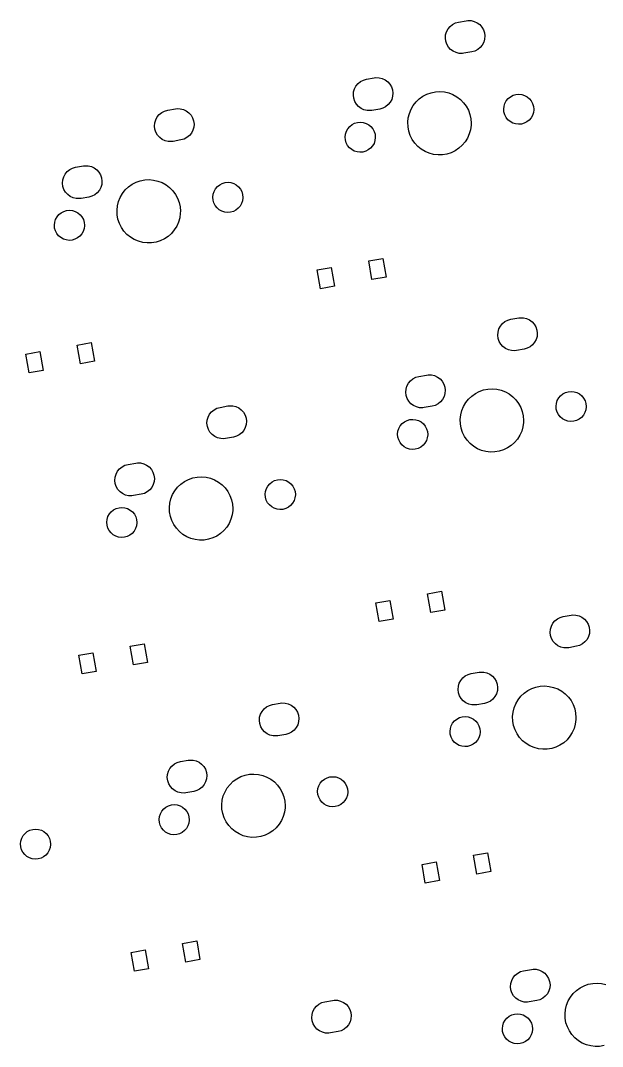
# Model space of a CAD drawing. Extents: x -73 to 324, y -180 to -25.
# Drawn here: x 199.5 to 236.2, y -112.1 to -47.3 of the extents above; entities that cross this region are included whole.
import ezdxf

# ---------------------------------------------------------------- set-up
doc = ezdxf.new("R2010")
doc.units = 0
doc.layers.add('BLACK', color=7, linetype='CONTINUOUS')

msp = doc.modelspace()

# ---------------------------------------------------------------- linework, layer by layer
at = {"layer": 'BLACK', "linetype": 'CONTINUOUS'}
for p, q in [((226.377, -48.0312), (226.471, -47.8524)), ((226.471, -47.8524), (226.599, -47.6962)), ((226.599, -47.6962), (226.756, -47.569)), ((226.756, -47.569), (226.936, -47.476)), ((226.936, -47.476), (227.13, -47.421)), ((227.13, -47.421), (227.623, -47.3342)), ((227.623, -47.3342), (227.726, -47.3214)), ((227.726, -47.3214), (227.928, -47.3277)), ((227.928, -47.3277), (228.125, -47.3746)), ((228.125, -47.3746), (228.308, -47.46)), ((228.308, -47.46), (228.471, -47.5805)), ((228.471, -47.5805), (228.605, -47.7312)), ((228.605, -47.7312), (228.707, -47.9059)), ((228.707, -47.9059), (228.771, -48.0974)), ((226.304, -48.4267), (226.32, -48.2253)), ((226.329, -48.6273), (226.304, -48.4267)), ((226.32, -48.2253), (226.377, -48.0312)), ((228.78, -48.4995), (228.723, -48.6936)), ((228.771, -48.0974), (228.796, -48.298)), ((228.796, -48.298), (228.78, -48.4995)), ((226.393, -48.8189), (226.329, -48.6273)), ((226.495, -48.9936), (226.393, -48.8189)), ((226.629, -49.1442), (226.495, -48.9936)), ((226.792, -49.2647), (226.629, -49.1442)), ((228.344, -49.1557), (228.164, -49.2487)), ((228.501, -49.0285), (228.344, -49.1557)), ((228.629, -48.8724), (228.501, -49.0285)), ((228.723, -48.6936), (228.629, -48.8724)), ((226.975, -49.3502), (226.792, -49.2647)), ((227.172, -49.397), (226.975, -49.3502)), ((227.374, -49.4034), (227.172, -49.397)), ((227.477, -49.3906), (227.374, -49.4034)), ((227.97, -49.3038), (227.477, -49.3906)), ((228.164, -49.2487), (227.97, -49.3038)), ((220.944, -51.1731), (221.123, -51.0801)), ((221.123, -51.0801), (221.318, -51.0251)), ((221.318, -51.0251), (221.81, -50.9382)), ((221.81, -50.9382), (221.914, -50.9255)), ((221.914, -50.9255), (222.116, -50.9318)), ((222.116, -50.9318), (222.313, -50.9787)), ((222.313, -50.9787), (222.496, -51.0641)), ((222.496, -51.0641), (222.658, -51.1846)), ((220.508, -51.8293), (220.564, -51.6353)), ((220.564, -51.6353), (220.658, -51.4565)), ((220.658, -51.4565), (220.787, -51.3003)), ((220.787, -51.3003), (220.944, -51.1731)), ((222.658, -51.1846), (222.793, -51.3353)), ((222.793, -51.3353), (222.894, -51.5099)), ((222.894, -51.5099), (222.959, -51.7015)), ((222.959, -51.7015), (222.984, -51.9021)), ((225.68, -51.822), (225.962, -51.8065)), ((225.962, -51.8065), (226.244, -51.8309)), ((220.492, -52.0308), (220.508, -51.8293)), ((220.516, -52.2314), (220.492, -52.0308)), ((220.581, -52.423), (220.516, -52.2314)), ((220.682, -52.5977), (220.581, -52.423)), ((222.911, -52.2976), (222.817, -52.4764)), ((222.967, -52.1036), (222.911, -52.2976)), ((222.984, -51.9021), (222.967, -52.1036)), ((224.451, -52.4602), (224.656, -52.2652)), ((224.656, -52.2652), (224.886, -52.101)), ((224.886, -52.101), (225.136, -51.9708)), ((225.136, -51.9708), (225.403, -51.8772)), ((225.403, -51.8772), (225.68, -51.822)), ((226.244, -51.8309), (226.519, -51.8947)), ((226.519, -51.8947), (226.782, -51.9966)), ((226.782, -51.9966), (227.029, -52.1347)), ((227.029, -52.1347), (227.253, -52.306)), ((227.253, -52.306), (227.452, -52.5074)), ((230.06, -52.5499), (230.15, -52.3874)), ((230.15, -52.3874), (230.269, -52.2454)), ((230.269, -52.2454), (230.413, -52.1292)), ((230.413, -52.1292), (230.578, -52.0433)), ((230.578, -52.0433), (230.756, -51.991)), ((230.756, -51.991), (230.94, -51.9742)), ((230.94, -51.9742), (231.125, -51.9935)), ((231.125, -51.9935), (231.302, -52.0484)), ((231.302, -52.0484), (231.465, -52.1365)), ((231.465, -52.1365), (231.608, -52.2547)), ((231.608, -52.2547), (231.725, -52.3984)), ((231.725, -52.3984), (231.812, -52.5621)), ((208.393, -53.1283), (208.572, -53.0353)), ((208.572, -53.0353), (208.767, -52.9802)), ((208.767, -52.9802), (209.259, -52.8934)), ((209.259, -52.8934), (209.363, -52.8807)), ((209.363, -52.8807), (209.565, -52.887)), ((209.565, -52.887), (209.761, -52.9339)), ((209.761, -52.9339), (209.945, -53.0193)), ((209.945, -53.0193), (210.107, -53.1398)), ((220.817, -52.7483), (220.682, -52.5977)), ((220.979, -52.8688), (220.817, -52.7483)), ((221.162, -52.9542), (220.979, -52.8688)), ((221.359, -53.0011), (221.162, -52.9542)), ((221.561, -53.0074), (221.359, -53.0011)), ((221.665, -52.9947), (221.561, -53.0074)), ((222.157, -52.9078), (221.665, -52.9947)), ((222.352, -52.8528), (222.157, -52.9078)), ((222.531, -52.7598), (222.352, -52.8528)), ((222.688, -52.6326), (222.531, -52.7598)), ((222.817, -52.4764), (222.688, -52.6326)), ((224.029, -53.1882), (224.135, -52.9264)), ((224.135, -52.9264), (224.277, -52.6821)), ((224.277, -52.6821), (224.451, -52.4602)), ((227.452, -52.5074), (227.619, -52.7346)), ((227.619, -52.7346), (227.754, -52.9832)), ((227.754, -52.9832), (227.851, -53.2483)), ((229.984, -52.9109), (230.004, -52.7266)), ((229.999, -53.0956), (229.984, -52.9109)), ((230.05, -53.2739), (229.999, -53.0956)), ((230.004, -52.7266), (230.06, -52.5499)), ((231.812, -52.5621), (231.865, -52.7396)), ((231.883, -52.9507), (231.86, -53.1346)), ((231.865, -52.7396), (231.884, -52.9241)), ((231.884, -52.9241), (231.883, -52.9507)), ((207.957, -53.7845), (208.013, -53.5904)), ((208.013, -53.5904), (208.107, -53.4117)), ((208.107, -53.4117), (208.236, -53.2555)), ((208.236, -53.2555), (208.393, -53.1283)), ((210.107, -53.1398), (210.242, -53.2904)), ((210.242, -53.2904), (210.343, -53.4651)), ((210.343, -53.4651), (210.408, -53.6567)), ((210.408, -53.6567), (210.432, -53.8573)), ((220.75, -53.7552), (220.935, -53.7384)), ((220.935, -53.7384), (221.119, -53.7578)), ((223.932, -53.7434), (223.961, -53.4624)), ((223.943, -54.0257), (223.932, -53.7434)), ((223.961, -53.4624), (224.029, -53.1882)), ((227.851, -53.2483), (227.911, -53.5245)), ((227.911, -53.5245), (227.931, -53.8063)), ((230.135, -53.4388), (230.05, -53.2739)), ((230.25, -53.5841), (230.135, -53.4388)), ((230.391, -53.7042), (230.25, -53.5841)), ((230.553, -53.7947), (230.391, -53.7042)), ((231.443, -53.7262), (231.277, -53.8098)), ((231.589, -53.6121), (231.443, -53.7262)), ((231.71, -53.4717), (231.589, -53.6121)), ((231.801, -53.3105), (231.71, -53.4717)), ((231.86, -53.1346), (231.801, -53.3105)), ((207.94, -53.986), (207.957, -53.7845)), ((207.965, -54.1866), (207.94, -53.986)), ((208.029, -54.3782), (207.965, -54.1866)), ((208.131, -54.5528), (208.029, -54.3782)), ((210.36, -54.2528), (210.265, -54.4316)), ((210.416, -54.0588), (210.36, -54.2528)), ((210.432, -53.8573), (210.416, -54.0588)), ((219.999, -54.4909), (220.055, -54.3142)), ((220.055, -54.3142), (220.144, -54.1517)), ((220.144, -54.1517), (220.263, -54.0097)), ((220.263, -54.0097), (220.408, -53.8935)), ((220.408, -53.8935), (220.572, -53.8076)), ((220.572, -53.8076), (220.75, -53.7552)), ((221.119, -53.7578), (221.296, -53.8126)), ((221.296, -53.8126), (221.459, -53.9008)), ((221.459, -53.9008), (221.602, -54.019)), ((221.602, -54.019), (221.719, -54.1627)), ((221.719, -54.1627), (221.806, -54.3264)), ((221.806, -54.3264), (221.86, -54.5039)), ((223.994, -54.3036), (223.943, -54.0257)), ((224.083, -54.5716), (223.994, -54.3036)), ((227.889, -54.2118), (227.812, -54.4837)), ((227.927, -53.9318), (227.889, -54.2118)), ((227.931, -53.8063), (227.927, -53.9318)), ((230.73, -53.852), (230.553, -53.7947)), ((230.914, -53.8739), (230.73, -53.852)), ((231.099, -53.8597), (230.914, -53.8739)), ((231.277, -53.8098), (231.099, -53.8597)), ((208.266, -54.7035), (208.131, -54.5528)), ((208.428, -54.824), (208.266, -54.7035)), ((208.611, -54.9094), (208.428, -54.824)), ((208.808, -54.9563), (208.611, -54.9094)), ((209.01, -54.9626), (208.808, -54.9563)), ((209.114, -54.9499), (209.01, -54.9626)), ((209.606, -54.863), (209.114, -54.9499)), ((209.801, -54.808), (209.606, -54.863)), ((209.98, -54.715), (209.801, -54.808)), ((210.137, -54.5878), (209.98, -54.715)), ((210.265, -54.4316), (210.137, -54.5878)), ((219.978, -54.6751), (219.999, -54.4909)), ((219.994, -54.8599), (219.978, -54.6751)), ((220.045, -55.0381), (219.994, -54.8599)), ((220.129, -55.203), (220.045, -55.0381)), ((221.854, -54.8989), (221.796, -55.0748)), ((221.878, -54.7149), (221.854, -54.8989)), ((221.86, -54.5039), (221.878, -54.6884)), ((221.878, -54.6884), (221.878, -54.7149)), ((224.209, -54.8243), (224.083, -54.5716)), ((224.37, -55.0568), (224.209, -54.8243)), ((227.549, -54.9818), (227.367, -55.1981)), ((227.698, -54.7421), (227.549, -54.9818)), ((227.812, -54.4837), (227.698, -54.7421)), ((220.245, -55.3483), (220.129, -55.203)), ((220.386, -55.4685), (220.245, -55.3483)), ((220.548, -55.5589), (220.386, -55.4685)), ((220.724, -55.6162), (220.548, -55.5589)), ((220.908, -55.6382), (220.724, -55.6162)), ((221.093, -55.624), (220.908, -55.6382)), ((221.271, -55.5741), (221.093, -55.624)), ((221.437, -55.4905), (221.271, -55.5741)), ((221.583, -55.3764), (221.437, -55.4905)), ((221.704, -55.236), (221.583, -55.3764)), ((221.796, -55.0748), (221.704, -55.236)), ((224.562, -55.2642), (224.37, -55.0568)), ((224.781, -55.4426), (224.562, -55.2642)), ((225.023, -55.5883), (224.781, -55.4426)), ((225.283, -55.6984), (225.023, -55.5883)), ((226.667, -55.6658), (226.398, -55.751)), ((226.922, -55.5435), (226.667, -55.6658)), ((227.157, -55.3866), (226.922, -55.5435)), ((227.367, -55.1981), (227.157, -55.3866)), ((225.556, -55.7708), (225.283, -55.6984)), ((225.837, -55.804), (225.556, -55.7708)), ((226.119, -55.7974), (225.837, -55.804)), ((226.398, -55.751), (226.119, -55.7974)), ((202.295, -57.0157), (202.423, -56.8596)), ((202.423, -56.8596), (202.58, -56.7324)), ((202.58, -56.7324), (202.76, -56.6394)), ((202.76, -56.6394), (202.954, -56.5843)), ((202.954, -56.5843), (203.446, -56.4975)), ((203.446, -56.4975), (203.55, -56.4847)), ((203.55, -56.4847), (203.752, -56.4911)), ((203.752, -56.4911), (203.949, -56.5379)), ((203.949, -56.5379), (204.132, -56.6233)), ((204.132, -56.6233), (204.294, -56.7439)), ((204.294, -56.7439), (204.429, -56.8945)), ((204.429, -56.8945), (204.531, -57.0692)), ((202.128, -57.5901), (202.144, -57.3886)), ((202.153, -57.7907), (202.128, -57.5901)), ((202.144, -57.3886), (202.201, -57.1945)), ((202.201, -57.1945), (202.295, -57.0157)), ((204.531, -57.0692), (204.595, -57.2608)), ((204.595, -57.2608), (204.62, -57.4614)), ((204.62, -57.4614), (204.604, -57.6628)), ((206.522, -57.6603), (206.773, -57.53)), ((206.773, -57.53), (207.039, -57.4364)), ((207.039, -57.4364), (207.316, -57.3813)), ((207.316, -57.3813), (207.599, -57.3658)), ((207.599, -57.3658), (207.88, -57.3902)), ((207.88, -57.3902), (208.155, -57.4539)), ((208.155, -57.4539), (208.419, -57.5559)), ((208.419, -57.5559), (208.665, -57.6939)), ((212.05, -57.6885), (212.214, -57.6026)), ((212.214, -57.6026), (212.392, -57.5502)), ((212.392, -57.5502), (212.577, -57.5334)), ((212.577, -57.5334), (212.761, -57.5528)), ((212.761, -57.5528), (212.938, -57.6076)), ((212.938, -57.6076), (213.101, -57.6958)), ((202.217, -57.9822), (202.153, -57.7907)), ((202.319, -58.1569), (202.217, -57.9822)), ((202.453, -58.3076), (202.319, -58.1569)), ((204.325, -58.1919), (204.168, -58.3191)), ((204.453, -58.0357), (204.325, -58.1919)), ((204.547, -57.8569), (204.453, -58.0357)), ((204.604, -57.6628), (204.547, -57.8569)), ((205.771, -58.4857), (205.913, -58.2414)), ((205.913, -58.2414), (206.088, -58.0195)), ((206.088, -58.0195), (206.292, -57.8245)), ((206.292, -57.8245), (206.522, -57.6603)), ((208.665, -57.6939), (208.89, -57.8653)), ((208.89, -57.8653), (209.088, -58.0666)), ((209.088, -58.0666), (209.256, -58.2939)), ((211.62, -58.4701), (211.641, -58.2859)), ((211.641, -58.2859), (211.697, -58.1092)), ((211.697, -58.1092), (211.786, -57.9467)), ((211.786, -57.9467), (211.905, -57.8047)), ((211.905, -57.8047), (212.05, -57.6885)), ((213.101, -57.6958), (213.244, -57.814)), ((213.244, -57.814), (213.361, -57.9577)), ((213.361, -57.9577), (213.448, -58.1214)), ((213.448, -58.1214), (213.502, -58.2989)), ((202.616, -58.4281), (202.453, -58.3076)), ((202.799, -58.5135), (202.616, -58.4281)), ((202.995, -58.5603), (202.799, -58.5135)), ((203.197, -58.5667), (202.995, -58.5603)), ((203.301, -58.5539), (203.197, -58.5667)), ((203.794, -58.4671), (203.301, -58.5539)), ((203.988, -58.4121), (203.794, -58.4671)), ((204.168, -58.3191), (203.988, -58.4121)), ((205.597, -59.0217), (205.665, -58.7475)), ((205.665, -58.7475), (205.771, -58.4857)), ((209.256, -58.2939), (209.39, -58.5425)), ((209.39, -58.5425), (209.488, -58.8076)), ((209.488, -58.8076), (209.547, -59.0837)), ((211.636, -58.6549), (211.62, -58.4701)), ((211.687, -58.8331), (211.636, -58.6549)), ((211.771, -58.998), (211.687, -58.8331)), ((213.438, -58.8698), (213.346, -59.031)), ((213.496, -58.6939), (213.438, -58.8698)), ((213.52, -58.5099), (213.496, -58.6939)), ((213.502, -58.2989), (213.52, -58.4834)), ((213.52, -58.4834), (213.52, -58.5099)), ((201.78, -59.7109), (201.9, -59.5689)), ((201.9, -59.5689), (202.044, -59.4527)), ((202.044, -59.4527), (202.208, -59.3668)), ((202.208, -59.3668), (202.386, -59.3145)), ((202.386, -59.3145), (202.571, -59.2977)), ((202.571, -59.2977), (202.755, -59.3171)), ((202.755, -59.3171), (202.932, -59.3719)), ((202.932, -59.3719), (203.096, -59.4601)), ((203.096, -59.4601), (203.238, -59.5783)), ((203.238, -59.5783), (203.356, -59.7219)), ((205.568, -59.3027), (205.597, -59.0217)), ((205.579, -59.585), (205.568, -59.3027)), ((209.563, -59.4911), (209.526, -59.7711)), ((209.547, -59.0837), (209.567, -59.3655)), ((209.567, -59.3655), (209.563, -59.4911)), ((211.887, -59.1433), (211.771, -58.998)), ((212.028, -59.2635), (211.887, -59.1433)), ((212.19, -59.3539), (212.028, -59.2635)), ((212.366, -59.4112), (212.19, -59.3539)), ((212.55, -59.4332), (212.366, -59.4112)), ((212.735, -59.419), (212.55, -59.4332)), ((212.913, -59.3691), (212.735, -59.419)), ((213.079, -59.2855), (212.913, -59.3691)), ((213.225, -59.1714), (213.079, -59.2855)), ((213.346, -59.031), (213.225, -59.1714)), ((201.614, -60.2344), (201.635, -60.0502)), ((201.635, -60.0502), (201.691, -59.8734)), ((201.691, -59.8734), (201.78, -59.7109)), ((203.356, -59.7219), (203.443, -59.8856)), ((203.443, -59.8856), (203.496, -60.0631)), ((203.496, -60.0631), (203.514, -60.2477)), ((205.63, -59.8629), (205.579, -59.585)), ((205.719, -60.1309), (205.63, -59.8629)), ((205.846, -60.3836), (205.719, -60.1309)), ((209.449, -60.043), (209.335, -60.3014)), ((209.526, -59.7711), (209.449, -60.043)), ((201.63, -60.4192), (201.614, -60.2344)), ((201.681, -60.5974), (201.63, -60.4192)), ((201.766, -60.7623), (201.681, -60.5974)), ((201.881, -60.9076), (201.766, -60.7623)), ((203.341, -60.7953), (203.219, -60.9356)), ((203.432, -60.6341), (203.341, -60.7953)), ((203.491, -60.4581), (203.432, -60.6341)), ((203.514, -60.2742), (203.491, -60.4581)), ((203.514, -60.2477), (203.514, -60.2742)), ((206.006, -60.616), (205.846, -60.3836)), ((206.198, -60.8235), (206.006, -60.616)), ((206.417, -61.0018), (206.198, -60.8235)), ((209.003, -60.7574), (208.793, -60.9458)), ((209.185, -60.5411), (209.003, -60.7574)), ((209.335, -60.3014), (209.185, -60.5411)), ((202.022, -61.0278), (201.881, -60.9076)), ((202.184, -61.1182), (202.022, -61.0278)), ((202.36, -61.1755), (202.184, -61.1182)), ((202.544, -61.1975), (202.36, -61.1755)), ((202.729, -61.1832), (202.544, -61.1975)), ((202.908, -61.1334), (202.729, -61.1832)), ((203.073, -61.0498), (202.908, -61.1334)), ((203.219, -60.9356), (203.073, -61.0498)), ((206.659, -61.1475), (206.417, -61.0018)), ((206.919, -61.2577), (206.659, -61.1475)), ((207.192, -61.3301), (206.919, -61.2577)), ((207.473, -61.3633), (207.192, -61.3301)), ((207.755, -61.3567), (207.473, -61.3633)), ((208.034, -61.3103), (207.755, -61.3567)), ((208.303, -61.2251), (208.034, -61.3103)), ((208.558, -61.1028), (208.303, -61.2251)), ((208.793, -60.9458), (208.558, -61.1028)), ((221.46, -62.4966), (222.346, -62.3404)), ((221.668, -63.6784), (221.46, -62.4966)), ((222.346, -62.3404), (222.555, -63.5221)), ((218.21, -63.0697), (219.096, -62.9134)), ((218.418, -64.2515), (218.21, -63.0697)), ((219.096, -62.9134), (219.305, -64.0952)), ((219.305, -64.0952), (218.418, -64.2515)), ((222.555, -63.5221), (221.668, -63.6784)), ((229.685, -66.7918), (229.779, -66.613)), ((229.779, -66.613), (229.907, -66.4568)), ((229.907, -66.4568), (230.064, -66.3296)), ((230.064, -66.3296), (230.244, -66.2366)), ((230.244, -66.2366), (230.438, -66.1816)), ((230.438, -66.1816), (230.931, -66.0947)), ((230.931, -66.0947), (231.034, -66.082)), ((231.034, -66.082), (231.236, -66.0883)), ((231.236, -66.0883), (231.433, -66.1352)), ((231.433, -66.1352), (231.616, -66.2206)), ((231.616, -66.2206), (231.779, -66.3411)), ((231.779, -66.3411), (231.913, -66.4918)), ((231.913, -66.4918), (232.015, -66.6664)), ((232.015, -66.6664), (232.079, -66.858)), ((229.612, -67.1873), (229.628, -66.9859)), ((229.637, -67.3879), (229.612, -67.1873)), ((229.628, -66.9859), (229.685, -66.7918)), ((232.088, -67.2601), (232.031, -67.4542)), ((232.079, -66.858), (232.104, -67.0586)), ((232.104, -67.0586), (232.088, -67.2601)), ((203.052, -67.8058), (203.938, -67.6495)), ((203.261, -68.9875), (203.052, -67.8058)), ((203.938, -67.6495), (204.147, -68.8313)), ((229.701, -67.5795), (229.637, -67.3879)), ((229.803, -67.7542), (229.701, -67.5795)), ((229.937, -67.9048), (229.803, -67.7542)), ((230.1, -68.0253), (229.937, -67.9048)), ((231.652, -67.9163), (231.472, -68.0093)), ((231.809, -67.7891), (231.652, -67.9163)), ((231.937, -67.6329), (231.809, -67.7891)), ((232.031, -67.4542), (231.937, -67.6329)), ((199.802, -68.3788), (200.689, -68.2225)), ((200.011, -69.5606), (199.802, -68.3788)), ((200.689, -68.2225), (200.897, -69.4043)), ((230.283, -68.1108), (230.1, -68.0253)), ((230.48, -68.1576), (230.283, -68.1108)), ((230.682, -68.1639), (230.48, -68.1576)), ((230.785, -68.1512), (230.682, -68.1639)), ((231.278, -68.0644), (230.785, -68.1512)), ((231.472, -68.0093), (231.278, -68.0644)), ((204.147, -68.8313), (203.261, -68.9875)), ((200.897, -69.4043), (200.011, -69.5606)), ((224.095, -70.0609), (224.252, -69.9337)), ((224.252, -69.9337), (224.431, -69.8407)), ((224.431, -69.8407), (224.626, -69.7856)), ((224.626, -69.7856), (225.118, -69.6988)), ((225.118, -69.6988), (225.222, -69.6861)), ((225.222, -69.6861), (225.424, -69.6924)), ((225.424, -69.6924), (225.621, -69.7393)), ((225.621, -69.7393), (225.804, -69.8247)), ((225.804, -69.8247), (225.966, -69.9452)), ((225.966, -69.9452), (226.101, -70.0958)), ((223.8, -70.7914), (223.816, -70.5899)), ((223.816, -70.5899), (223.872, -70.3958)), ((223.872, -70.3958), (223.966, -70.2171)), ((223.966, -70.2171), (224.095, -70.0609)), ((226.101, -70.0958), (226.202, -70.2705)), ((226.202, -70.2705), (226.267, -70.4621)), ((226.267, -70.4621), (226.292, -70.6627)), ((228.711, -70.6377), (228.988, -70.5826)), ((228.988, -70.5826), (229.27, -70.5671)), ((229.27, -70.5671), (229.552, -70.5915)), ((229.552, -70.5915), (229.827, -70.6553)), ((223.824, -70.992), (223.8, -70.7914)), ((223.889, -71.1836), (223.824, -70.992)), ((223.99, -71.3582), (223.889, -71.1836)), ((226.125, -71.237), (225.996, -71.3932)), ((226.219, -71.0582), (226.125, -71.237)), ((226.275, -70.8641), (226.219, -71.0582)), ((226.292, -70.6627), (226.275, -70.8641)), ((227.585, -71.4427), (227.759, -71.2208)), ((227.759, -71.2208), (227.964, -71.0258)), ((227.964, -71.0258), (228.194, -70.8616)), ((228.194, -70.8616), (228.444, -70.7313)), ((228.444, -70.7313), (228.711, -70.6377)), ((229.827, -70.6553), (230.09, -70.7572)), ((230.09, -70.7572), (230.337, -70.8952)), ((230.337, -70.8952), (230.561, -71.0666)), ((230.561, -71.0666), (230.76, -71.268)), ((233.368, -71.3105), (233.458, -71.148)), ((233.458, -71.148), (233.577, -71.006)), ((233.577, -71.006), (233.721, -70.8898)), ((233.721, -70.8898), (233.886, -70.8039)), ((233.886, -70.8039), (234.064, -70.7515)), ((234.064, -70.7515), (234.248, -70.7347)), ((234.248, -70.7347), (234.433, -70.7541)), ((234.433, -70.7541), (234.61, -70.8089)), ((234.61, -70.8089), (234.773, -70.8971)), ((234.773, -70.8971), (234.916, -71.0153)), ((234.916, -71.0153), (235.033, -71.159)), ((235.033, -71.159), (235.12, -71.3227)), ((211.701, -71.8889), (211.88, -71.7959)), ((211.88, -71.7959), (212.075, -71.7408)), ((212.075, -71.7408), (212.567, -71.654)), ((212.567, -71.654), (212.671, -71.6413)), ((212.671, -71.6413), (212.873, -71.6476)), ((212.873, -71.6476), (213.069, -71.6944)), ((213.069, -71.6944), (213.253, -71.7799)), ((213.253, -71.7799), (213.415, -71.9004)), ((224.125, -71.5089), (223.99, -71.3582)), ((224.287, -71.6294), (224.125, -71.5089)), ((224.47, -71.7148), (224.287, -71.6294)), ((224.667, -71.7617), (224.47, -71.7148)), ((224.869, -71.768), (224.667, -71.7617)), ((224.973, -71.7553), (224.869, -71.768)), ((225.465, -71.6684), (224.973, -71.7553)), ((225.66, -71.6134), (225.465, -71.6684)), ((225.839, -71.5204), (225.66, -71.6134)), ((225.996, -71.3932), (225.839, -71.5204)), ((227.337, -71.9488), (227.443, -71.687)), ((227.443, -71.687), (227.585, -71.4427)), ((230.76, -71.268), (230.927, -71.4952)), ((230.927, -71.4952), (231.062, -71.7438)), ((231.062, -71.7438), (231.159, -72.0089)), ((233.292, -71.6715), (233.312, -71.4872)), ((233.307, -71.8562), (233.292, -71.6715)), ((233.358, -72.0344), (233.307, -71.8562)), ((233.312, -71.4872), (233.368, -71.3105)), ((235.12, -71.3227), (235.173, -71.5002)), ((235.191, -71.7112), (235.168, -71.8952)), ((235.173, -71.5002), (235.192, -71.6847)), ((235.192, -71.6847), (235.191, -71.7112)), ((211.265, -72.5451), (211.321, -72.351)), ((211.321, -72.351), (211.415, -72.1723)), ((211.415, -72.1723), (211.544, -72.0161)), ((211.544, -72.0161), (211.701, -71.8889)), ((213.415, -71.9004), (213.55, -72.051)), ((213.55, -72.051), (213.651, -72.2257)), ((213.651, -72.2257), (213.716, -72.4173)), ((213.716, -72.4173), (213.74, -72.6179)), ((223.88, -72.5682), (224.058, -72.5158)), ((224.058, -72.5158), (224.243, -72.499)), ((224.243, -72.499), (224.427, -72.5184)), ((224.427, -72.5184), (224.604, -72.5732)), ((227.24, -72.504), (227.269, -72.223)), ((227.251, -72.7863), (227.24, -72.504)), ((227.269, -72.223), (227.337, -71.9488)), ((231.159, -72.0089), (231.219, -72.2851)), ((231.219, -72.2851), (231.239, -72.5669)), ((233.443, -72.1993), (233.358, -72.0344)), ((233.558, -72.3446), (233.443, -72.1993)), ((233.699, -72.4648), (233.558, -72.3446)), ((233.861, -72.5553), (233.699, -72.4648)), ((234.751, -72.4868), (234.585, -72.5704)), ((234.897, -72.3727), (234.751, -72.4868)), ((235.018, -72.2323), (234.897, -72.3727)), ((235.109, -72.0711), (235.018, -72.2323)), ((235.168, -71.8952), (235.109, -72.0711)), ((211.248, -72.7466), (211.265, -72.5451)), ((211.273, -72.9472), (211.248, -72.7466)), ((211.337, -73.1387), (211.273, -72.9472)), ((211.439, -73.3134), (211.337, -73.1387)), ((213.668, -73.0134), (213.573, -73.1922)), ((213.724, -72.8193), (213.668, -73.0134)), ((213.74, -72.6179), (213.724, -72.8193)), ((223.307, -73.2515), (223.363, -73.0747)), ((223.363, -73.0747), (223.452, -72.9123)), ((223.452, -72.9123), (223.571, -72.7702)), ((223.571, -72.7702), (223.716, -72.6541)), ((223.716, -72.6541), (223.88, -72.5682)), ((224.604, -72.5732), (224.767, -72.6614)), ((224.767, -72.6614), (224.91, -72.7796)), ((224.91, -72.7796), (225.027, -72.9233)), ((225.027, -72.9233), (225.114, -73.087)), ((225.114, -73.087), (225.168, -73.2645)), ((227.302, -73.0642), (227.251, -72.7863)), ((227.391, -73.3322), (227.302, -73.0642)), ((231.197, -72.9724), (231.12, -73.2443)), ((231.235, -72.6924), (231.197, -72.9724)), ((231.239, -72.5669), (231.235, -72.6924)), ((234.038, -72.6126), (233.861, -72.5553)), ((234.222, -72.6345), (234.038, -72.6126)), ((234.407, -72.6203), (234.222, -72.6345)), ((234.585, -72.5704), (234.407, -72.6203)), ((211.574, -73.4641), (211.439, -73.3134)), ((211.736, -73.5846), (211.574, -73.4641)), ((211.919, -73.67), (211.736, -73.5846)), ((212.116, -73.7169), (211.919, -73.67)), ((212.318, -73.7232), (212.116, -73.7169)), ((212.422, -73.7105), (212.318, -73.7232)), ((212.914, -73.6236), (212.422, -73.7105)), ((213.109, -73.5686), (212.914, -73.6236)), ((213.288, -73.4756), (213.109, -73.5686)), ((213.445, -73.3484), (213.288, -73.4756)), ((213.573, -73.1922), (213.445, -73.3484)), ((223.286, -73.4357), (223.307, -73.2515)), ((223.302, -73.6205), (223.286, -73.4357)), ((223.353, -73.7987), (223.302, -73.6205)), ((223.437, -73.9636), (223.353, -73.7987)), ((225.162, -73.6595), (225.104, -73.8354)), ((225.186, -73.4755), (225.162, -73.6595)), ((225.168, -73.2645), (225.186, -73.449)), ((225.186, -73.449), (225.186, -73.4755)), ((227.517, -73.5849), (227.391, -73.3322)), ((227.678, -73.8173), (227.517, -73.5849)), ((227.87, -74.0248), (227.678, -73.8173)), ((230.857, -73.7424), (230.675, -73.9587)), ((231.006, -73.5027), (230.857, -73.7424)), ((231.12, -73.2443), (231.006, -73.5027)), ((223.553, -74.1089), (223.437, -73.9636)), ((223.694, -74.2291), (223.553, -74.1089)), ((223.856, -74.3195), (223.694, -74.2291)), ((224.032, -74.3768), (223.856, -74.3195)), ((224.216, -74.3988), (224.032, -74.3768)), ((224.401, -74.3846), (224.216, -74.3988)), ((224.579, -74.3347), (224.401, -74.3846)), ((224.745, -74.2511), (224.579, -74.3347)), ((224.891, -74.1369), (224.745, -74.2511)), ((225.012, -73.9966), (224.891, -74.1369)), ((225.104, -73.8354), (225.012, -73.9966)), ((228.089, -74.2032), (227.87, -74.0248)), ((228.331, -74.3489), (228.089, -74.2032)), ((228.591, -74.459), (228.331, -74.3489)), ((228.864, -74.5314), (228.591, -74.459)), ((229.975, -74.4264), (229.706, -74.5116)), ((230.23, -74.3041), (229.975, -74.4264)), ((230.465, -74.1472), (230.23, -74.3041)), ((230.675, -73.9587), (230.465, -74.1472)), ((229.145, -74.5646), (228.864, -74.5314)), ((229.427, -74.558), (229.145, -74.5646)), ((229.706, -74.5116), (229.427, -74.558)), ((205.603, -75.7763), (205.731, -75.6202)), ((205.731, -75.6202), (205.888, -75.493)), ((205.888, -75.493), (206.068, -75.3999)), ((206.068, -75.3999), (206.262, -75.3449)), ((206.262, -75.3449), (206.754, -75.2581)), ((206.754, -75.2581), (206.858, -75.2453)), ((206.858, -75.2453), (207.06, -75.2517)), ((207.06, -75.2517), (207.257, -75.2985)), ((207.257, -75.2985), (207.44, -75.3839)), ((207.44, -75.3839), (207.602, -75.5044)), ((207.602, -75.5044), (207.737, -75.6551)), ((207.737, -75.6551), (207.839, -75.8298)), ((205.436, -76.3507), (205.452, -76.1492)), ((205.461, -76.5513), (205.436, -76.3507)), ((205.452, -76.1492), (205.509, -75.9551)), ((205.509, -75.9551), (205.603, -75.7763)), ((207.839, -75.8298), (207.903, -76.0213)), ((207.903, -76.0213), (207.928, -76.222)), ((207.928, -76.222), (207.912, -76.4234)), ((209.6, -76.5851), (209.83, -76.4208)), ((209.83, -76.4208), (210.081, -76.2906)), ((210.081, -76.2906), (210.347, -76.197)), ((210.347, -76.197), (210.624, -76.1419)), ((210.624, -76.1419), (210.907, -76.1264)), ((210.907, -76.1264), (211.188, -76.1507)), ((211.188, -76.1507), (211.463, -76.2145)), ((211.463, -76.2145), (211.727, -76.3165)), ((211.727, -76.3165), (211.973, -76.4545)), ((215.358, -76.4491), (215.522, -76.3632)), ((215.522, -76.3632), (215.7, -76.3108)), ((215.7, -76.3108), (215.885, -76.294)), ((215.885, -76.294), (216.069, -76.3134)), ((216.069, -76.3134), (216.246, -76.3682)), ((216.246, -76.3682), (216.409, -76.4564)), ((205.525, -76.7428), (205.461, -76.5513)), ((205.627, -76.9175), (205.525, -76.7428)), ((205.761, -77.0682), (205.627, -76.9175)), ((205.924, -77.1887), (205.761, -77.0682)), ((207.633, -76.9525), (207.476, -77.0797)), ((207.761, -76.7963), (207.633, -76.9525)), ((207.855, -76.6175), (207.761, -76.7963)), ((207.912, -76.4234), (207.855, -76.6175)), ((209.079, -77.2462), (209.221, -77.002)), ((209.221, -77.002), (209.396, -76.7801)), ((209.396, -76.7801), (209.6, -76.5851)), ((211.973, -76.4545), (212.198, -76.6259)), ((212.198, -76.6259), (212.396, -76.8272)), ((212.396, -76.8272), (212.564, -77.0545)), ((212.564, -77.0545), (212.698, -77.3031)), ((214.928, -77.2307), (214.949, -77.0465)), ((214.949, -77.0465), (215.005, -76.8697)), ((215.005, -76.8697), (215.094, -76.7073)), ((215.094, -76.7073), (215.213, -76.5652)), ((215.213, -76.5652), (215.358, -76.4491)), ((216.409, -76.4564), (216.552, -76.5746)), ((216.552, -76.5746), (216.669, -76.7183)), ((216.669, -76.7183), (216.756, -76.882)), ((216.756, -76.882), (216.81, -77.0595)), ((216.81, -77.0595), (216.828, -77.244)), ((206.107, -77.2741), (205.924, -77.1887)), ((206.303, -77.3209), (206.107, -77.2741)), ((206.505, -77.3273), (206.303, -77.3209)), ((206.609, -77.3145), (206.505, -77.3273)), ((207.102, -77.2277), (206.609, -77.3145)), ((207.296, -77.1727), (207.102, -77.2277)), ((207.476, -77.0797), (207.296, -77.1727)), ((208.905, -77.7823), (208.973, -77.5081)), ((208.973, -77.5081), (209.079, -77.2462)), ((212.698, -77.3031), (212.796, -77.5681)), ((212.796, -77.5681), (212.855, -77.8443)), ((214.944, -77.4155), (214.928, -77.2307)), ((214.995, -77.5937), (214.944, -77.4155)), ((215.079, -77.7586), (214.995, -77.5937)), ((216.746, -77.6304), (216.654, -77.7916)), ((216.804, -77.4545), (216.746, -77.6304)), ((216.828, -77.2705), (216.804, -77.4545)), ((216.828, -77.244), (216.828, -77.2705)), ((205.088, -78.4715), (205.208, -78.3295)), ((205.208, -78.3295), (205.352, -78.2133)), ((205.352, -78.2133), (205.516, -78.1274)), ((205.516, -78.1274), (205.694, -78.0751)), ((205.694, -78.0751), (205.879, -78.0583)), ((205.879, -78.0583), (206.063, -78.0777)), ((206.063, -78.0777), (206.24, -78.1325)), ((206.24, -78.1325), (206.404, -78.2207)), ((206.404, -78.2207), (206.546, -78.3389)), ((206.546, -78.3389), (206.664, -78.4825)), ((208.876, -78.0633), (208.905, -77.7823)), ((208.887, -78.3456), (208.876, -78.0633)), ((208.938, -78.6235), (208.887, -78.3456)), ((212.871, -78.2517), (212.834, -78.5317)), ((212.855, -77.8443), (212.875, -78.1261)), ((212.875, -78.1261), (212.871, -78.2517)), ((215.195, -77.9039), (215.079, -77.7586)), ((215.336, -78.0241), (215.195, -77.9039)), ((215.498, -78.1145), (215.336, -78.0241)), ((215.674, -78.1718), (215.498, -78.1145)), ((215.858, -78.1938), (215.674, -78.1718)), ((216.043, -78.1796), (215.858, -78.1938)), ((216.221, -78.1297), (216.043, -78.1796)), ((216.387, -78.0461), (216.221, -78.1297)), ((216.533, -77.932), (216.387, -78.0461)), ((216.654, -77.7916), (216.533, -77.932)), ((204.922, -78.995), (204.943, -78.8107)), ((204.938, -79.1797), (204.922, -78.995)), ((204.943, -78.8107), (204.999, -78.634)), ((204.999, -78.634), (205.088, -78.4715)), ((206.664, -78.4825), (206.751, -78.6462)), ((206.751, -78.6462), (206.804, -78.8237)), ((206.804, -78.8237), (206.822, -79.0083)), ((206.822, -79.0083), (206.822, -79.0348)), ((209.027, -78.8915), (208.938, -78.6235)), ((209.154, -79.1442), (209.027, -78.8915)), ((212.757, -78.8036), (212.643, -79.062)), ((212.834, -78.5317), (212.757, -78.8036)), ((204.989, -79.358), (204.938, -79.1797)), ((205.074, -79.5229), (204.989, -79.358)), ((205.189, -79.6682), (205.074, -79.5229)), ((206.649, -79.5559), (206.527, -79.6962)), ((206.74, -79.3947), (206.649, -79.5559)), ((206.799, -79.2187), (206.74, -79.3947)), ((206.822, -79.0348), (206.799, -79.2187)), ((209.314, -79.3766), (209.154, -79.1442)), ((209.506, -79.5841), (209.314, -79.3766)), ((209.725, -79.7624), (209.506, -79.5841)), ((212.311, -79.5179), (212.101, -79.7064)), ((212.493, -79.3017), (212.311, -79.5179)), ((212.643, -79.062), (212.493, -79.3017)), ((205.33, -79.7883), (205.189, -79.6682)), ((205.492, -79.8788), (205.33, -79.7883)), ((205.668, -79.9361), (205.492, -79.8788)), ((205.852, -79.958), (205.668, -79.9361)), ((206.037, -79.9438), (205.852, -79.958)), ((206.216, -79.894), (206.037, -79.9438)), ((206.381, -79.8104), (206.216, -79.894)), ((206.527, -79.6962), (206.381, -79.8104)), ((209.967, -79.9081), (209.725, -79.7624)), ((210.227, -80.0183), (209.967, -79.9081)), ((210.5, -80.0907), (210.227, -80.0183)), ((210.781, -80.1239), (210.5, -80.0907)), ((211.063, -80.1172), (210.781, -80.1239)), ((211.342, -80.0709), (211.063, -80.1172)), ((211.611, -79.9857), (211.342, -80.0709)), ((211.866, -79.8634), (211.611, -79.9857)), ((212.101, -79.7064), (211.866, -79.8634)), ((225.165, -83.5085), (226.051, -83.3522)), ((225.373, -84.6903), (225.165, -83.5085)), ((226.051, -83.3522), (226.26, -84.534)), ((221.915, -84.0815), (222.801, -83.9253)), ((222.123, -85.2633), (221.915, -84.0815)), ((222.801, -83.9253), (223.01, -85.107)), ((226.26, -84.534), (225.373, -84.6903)), ((223.01, -85.107), (222.123, -85.2633)), ((232.993, -85.5524), (233.087, -85.3736)), ((233.087, -85.3736), (233.215, -85.2174)), ((233.215, -85.2174), (233.372, -85.0902)), ((233.372, -85.0902), (233.552, -84.9972)), ((233.552, -84.9972), (233.746, -84.9422)), ((233.746, -84.9422), (234.239, -84.8553)), ((234.239, -84.8553), (234.342, -84.8426)), ((234.342, -84.8426), (234.544, -84.8489)), ((234.544, -84.8489), (234.741, -84.8958)), ((234.741, -84.8958), (234.924, -84.9812)), ((234.924, -84.9812), (235.087, -85.1017)), ((235.087, -85.1017), (235.221, -85.2524)), ((235.221, -85.2524), (235.323, -85.427)), ((235.323, -85.427), (235.387, -85.6186)), ((232.92, -85.9479), (232.936, -85.7464)), ((232.945, -86.1485), (232.92, -85.9479)), ((232.936, -85.7464), (232.993, -85.5524)), ((235.396, -86.0207), (235.339, -86.2147)), ((235.387, -85.6186), (235.412, -85.8192)), ((235.412, -85.8192), (235.396, -86.0207)), ((206.404, -86.8165), (207.291, -86.6602)), ((207.291, -86.6602), (207.499, -87.842)), ((233.009, -86.3401), (232.945, -86.1485)), ((233.111, -86.5147), (233.009, -86.3401)), ((233.245, -86.6654), (233.111, -86.5147)), ((233.408, -86.7859), (233.245, -86.6654)), ((234.78, -86.7699), (234.586, -86.8249)), ((234.96, -86.6769), (234.78, -86.7699)), ((235.117, -86.5497), (234.96, -86.6769)), ((235.245, -86.3935), (235.117, -86.5497)), ((235.339, -86.2147), (235.245, -86.3935)), ((203.154, -87.3895), (204.041, -87.2333)), ((203.363, -88.5713), (203.154, -87.3895)), ((204.041, -87.2333), (204.249, -88.415)), ((206.613, -87.9983), (206.404, -86.8165)), ((233.591, -86.8713), (233.408, -86.7859)), ((233.788, -86.9182), (233.591, -86.8713)), ((233.99, -86.9245), (233.788, -86.9182)), ((234.093, -86.9118), (233.99, -86.9245)), ((234.586, -86.8249), (234.093, -86.9118)), ((207.499, -87.842), (206.613, -87.9983)), ((204.249, -88.415), (203.363, -88.5713)), ((227.403, -88.8215), (227.56, -88.6943)), ((227.56, -88.6943), (227.739, -88.6013)), ((227.739, -88.6013), (227.934, -88.5462)), ((227.934, -88.5462), (228.426, -88.4594)), ((228.426, -88.4594), (228.53, -88.4467)), ((228.53, -88.4467), (228.732, -88.453)), ((228.732, -88.453), (228.929, -88.4998)), ((228.929, -88.4998), (229.112, -88.5853)), ((229.112, -88.5853), (229.274, -88.7058)), ((229.274, -88.7058), (229.409, -88.8564)), ((227.108, -89.552), (227.124, -89.3505)), ((227.124, -89.3505), (227.18, -89.1564)), ((227.18, -89.1564), (227.274, -88.9776)), ((227.274, -88.9776), (227.403, -88.8215)), ((229.409, -88.8564), (229.51, -89.0311)), ((229.51, -89.0311), (229.575, -89.2227)), ((229.575, -89.2227), (229.6, -89.4233)), ((232.019, -89.3983), (232.296, -89.3432)), ((232.296, -89.3432), (232.578, -89.3277)), ((232.578, -89.3277), (232.86, -89.3521)), ((232.86, -89.3521), (233.135, -89.4159)), ((227.132, -89.7526), (227.108, -89.552)), ((227.197, -89.9441), (227.132, -89.7526)), ((227.298, -90.1188), (227.197, -89.9441)), ((229.433, -89.9976), (229.304, -90.1538)), ((229.527, -89.8188), (229.433, -89.9976)), ((229.583, -89.6247), (229.527, -89.8188)), ((229.6, -89.4233), (229.583, -89.6247)), ((230.893, -90.2033), (231.067, -89.9814)), ((231.067, -89.9814), (231.272, -89.7864)), ((231.272, -89.7864), (231.502, -89.6222)), ((231.502, -89.6222), (231.752, -89.4919)), ((231.752, -89.4919), (232.019, -89.3983)), ((233.135, -89.4159), (233.398, -89.5178)), ((233.398, -89.5178), (233.645, -89.6558)), ((233.645, -89.6558), (233.869, -89.8272)), ((233.869, -89.8272), (234.068, -90.0285)), ((214.852, -90.7767), (215.009, -90.6495)), ((215.009, -90.6495), (215.188, -90.5565)), ((215.188, -90.5565), (215.383, -90.5014)), ((215.383, -90.5014), (215.875, -90.4146)), ((215.875, -90.4146), (215.979, -90.4018)), ((215.979, -90.4018), (216.181, -90.4082)), ((216.181, -90.4082), (216.377, -90.455)), ((216.377, -90.455), (216.561, -90.5404)), ((216.561, -90.5404), (216.723, -90.661)), ((216.723, -90.661), (216.858, -90.8116)), ((227.433, -90.2695), (227.298, -90.1188)), ((227.595, -90.39), (227.433, -90.2695)), ((227.778, -90.4754), (227.595, -90.39)), ((227.975, -90.5223), (227.778, -90.4754)), ((228.177, -90.5286), (227.975, -90.5223)), ((228.281, -90.5158), (228.177, -90.5286)), ((228.773, -90.429), (228.281, -90.5158)), ((228.968, -90.374), (228.773, -90.429)), ((229.147, -90.281), (228.968, -90.374)), ((229.304, -90.1538), (229.147, -90.281)), ((230.645, -90.7094), (230.751, -90.4476)), ((230.751, -90.4476), (230.893, -90.2033)), ((234.068, -90.0285), (234.235, -90.2558)), ((234.235, -90.2558), (234.37, -90.5044)), ((234.37, -90.5044), (234.467, -90.7695)), ((214.556, -91.5072), (214.573, -91.3057)), ((214.573, -91.3057), (214.629, -91.1116)), ((214.629, -91.1116), (214.723, -90.9328)), ((214.723, -90.9328), (214.852, -90.7767)), ((216.858, -90.8116), (216.959, -90.9863)), ((216.959, -90.9863), (217.024, -91.1779)), ((217.024, -91.1779), (217.048, -91.3785)), ((227.188, -91.3287), (227.366, -91.2764)), ((227.366, -91.2764), (227.551, -91.2596)), ((227.551, -91.2596), (227.735, -91.279)), ((227.735, -91.279), (227.912, -91.3338)), ((230.548, -91.2646), (230.576, -90.9836)), ((230.559, -91.5469), (230.548, -91.2646)), ((230.576, -90.9836), (230.645, -90.7094)), ((234.467, -90.7695), (234.527, -91.0456)), ((234.527, -91.0456), (234.547, -91.3274)), ((214.581, -91.7078), (214.556, -91.5072)), ((214.645, -91.8993), (214.581, -91.7078)), ((214.747, -92.074), (214.645, -91.8993)), ((216.881, -91.9528), (216.753, -92.109)), ((216.976, -91.774), (216.881, -91.9528)), ((217.032, -91.5799), (216.976, -91.774)), ((217.048, -91.3785), (217.032, -91.5799)), ((226.615, -92.0121), (226.671, -91.8353)), ((226.671, -91.8353), (226.76, -91.6729)), ((226.76, -91.6729), (226.879, -91.5308)), ((226.879, -91.5308), (227.024, -91.4146)), ((227.024, -91.4146), (227.188, -91.3287)), ((227.912, -91.3338), (228.075, -91.422)), ((228.075, -91.422), (228.218, -91.5402)), ((228.218, -91.5402), (228.335, -91.6839)), ((228.335, -91.6839), (228.422, -91.8476)), ((228.422, -91.8476), (228.476, -92.0251)), ((230.61, -91.8248), (230.559, -91.5469)), ((230.699, -92.0928), (230.61, -91.8248)), ((234.505, -91.733), (234.428, -92.0049)), ((234.543, -91.453), (234.505, -91.733)), ((234.547, -91.3274), (234.543, -91.453)), ((214.882, -92.2247), (214.747, -92.074)), ((215.044, -92.3452), (214.882, -92.2247)), ((215.227, -92.4306), (215.044, -92.3452)), ((215.424, -92.4774), (215.227, -92.4306)), ((215.626, -92.4838), (215.424, -92.4774)), ((215.73, -92.471), (215.626, -92.4838)), ((216.222, -92.3842), (215.73, -92.471)), ((216.417, -92.3292), (216.222, -92.3842)), ((216.596, -92.2362), (216.417, -92.3292)), ((216.753, -92.109), (216.596, -92.2362)), ((226.594, -92.1963), (226.615, -92.0121)), ((226.61, -92.3811), (226.594, -92.1963)), ((226.661, -92.5593), (226.61, -92.3811)), ((226.745, -92.7242), (226.661, -92.5593)), ((228.412, -92.596), (228.32, -92.7572)), ((228.47, -92.42), (228.412, -92.596)), ((228.494, -92.2361), (228.47, -92.42)), ((228.476, -92.0251), (228.494, -92.2096)), ((228.494, -92.2096), (228.494, -92.2361)), ((230.825, -92.3455), (230.699, -92.0928)), ((230.986, -92.5779), (230.825, -92.3455)), ((231.178, -92.7854), (230.986, -92.5779)), ((234.165, -92.503), (233.983, -92.7193)), ((234.314, -92.2633), (234.165, -92.503)), ((234.428, -92.0049), (234.314, -92.2633)), ((226.861, -92.8695), (226.745, -92.7242)), ((227.002, -92.9897), (226.861, -92.8695)), ((227.164, -93.0801), (227.002, -92.9897)), ((227.34, -93.1374), (227.164, -93.0801)), ((227.524, -93.1594), (227.34, -93.1374)), ((227.709, -93.1451), (227.524, -93.1594)), ((227.887, -93.0953), (227.709, -93.1451)), ((228.053, -93.0117), (227.887, -93.0953)), ((228.199, -92.8975), (228.053, -93.0117)), ((228.32, -92.7572), (228.199, -92.8975)), ((231.397, -92.9637), (231.178, -92.7854)), ((231.639, -93.1095), (231.397, -92.9637)), ((231.899, -93.2196), (231.639, -93.1095)), ((232.172, -93.292), (231.899, -93.2196)), ((233.283, -93.187), (233.014, -93.2722)), ((233.538, -93.0647), (233.283, -93.187)), ((233.773, -92.9078), (233.538, -93.0647)), ((233.983, -92.7193), (233.773, -92.9078)), ((232.453, -93.3252), (232.172, -93.292)), ((232.735, -93.3186), (232.453, -93.3252)), ((233.014, -93.2722), (232.735, -93.3186)), ((208.817, -94.7157), (208.911, -94.5369)), ((208.911, -94.5369), (209.039, -94.3807)), ((209.039, -94.3807), (209.196, -94.2535)), ((209.196, -94.2535), (209.376, -94.1605)), ((209.376, -94.1605), (209.57, -94.1055)), ((209.57, -94.1055), (210.062, -94.0187)), ((210.062, -94.0187), (210.166, -94.0059)), ((210.166, -94.0059), (210.368, -94.0123)), ((210.368, -94.0123), (210.565, -94.0591)), ((210.565, -94.0591), (210.748, -94.1445)), ((210.748, -94.1445), (210.91, -94.265)), ((210.91, -94.265), (211.045, -94.4157)), ((211.045, -94.4157), (211.147, -94.5904)), ((208.744, -95.1113), (208.76, -94.9098)), ((208.769, -95.3119), (208.744, -95.1113)), ((208.76, -94.9098), (208.817, -94.7157)), ((211.147, -94.5904), (211.211, -94.7819)), ((211.22, -95.184), (211.163, -95.3781)), ((211.211, -94.7819), (211.236, -94.9825)), ((211.236, -94.9825), (211.22, -95.184)), ((212.908, -95.3457), (213.138, -95.1814)), ((213.138, -95.1814), (213.389, -95.0512)), ((213.389, -95.0512), (213.655, -94.9576)), ((213.655, -94.9576), (213.932, -94.9025)), ((213.932, -94.9025), (214.215, -94.887)), ((214.215, -94.887), (214.496, -94.9113)), ((214.496, -94.9113), (214.771, -94.9751)), ((214.771, -94.9751), (215.035, -95.0771)), ((215.035, -95.0771), (215.281, -95.2151)), ((218.666, -95.2096), (218.83, -95.1238)), ((218.83, -95.1238), (219.008, -95.0714)), ((219.008, -95.0714), (219.193, -95.0546)), ((219.193, -95.0546), (219.377, -95.074)), ((219.377, -95.074), (219.554, -95.1288)), ((219.554, -95.1288), (219.717, -95.217)), ((208.833, -95.5034), (208.769, -95.3119)), ((208.935, -95.6781), (208.833, -95.5034)), ((209.069, -95.8288), (208.935, -95.6781)), ((209.232, -95.9493), (209.069, -95.8288)), ((210.784, -95.8402), (210.604, -95.9333)), ((210.941, -95.7131), (210.784, -95.8402)), ((211.069, -95.5569), (210.941, -95.7131)), ((211.163, -95.3781), (211.069, -95.5569)), ((212.387, -96.0068), (212.529, -95.7625)), ((212.529, -95.7625), (212.704, -95.5407)), ((212.704, -95.5407), (212.908, -95.3457)), ((215.281, -95.2151), (215.506, -95.3865)), ((215.506, -95.3865), (215.704, -95.5878)), ((215.704, -95.5878), (215.872, -95.8151)), ((215.872, -95.8151), (216.006, -96.0637)), ((218.236, -95.9913), (218.257, -95.8071)), ((218.257, -95.8071), (218.313, -95.6303)), ((218.313, -95.6303), (218.402, -95.4679)), ((218.402, -95.4679), (218.521, -95.3258)), ((218.521, -95.3258), (218.666, -95.2096)), ((219.717, -95.217), (219.86, -95.3352)), ((219.86, -95.3352), (219.977, -95.4789)), ((219.977, -95.4789), (220.064, -95.6426)), ((220.064, -95.6426), (220.118, -95.8201)), ((220.118, -95.8201), (220.136, -96.0046)), ((209.415, -96.0347), (209.232, -95.9493)), ((209.611, -96.0815), (209.415, -96.0347)), ((209.813, -96.0879), (209.611, -96.0815)), ((209.917, -96.0751), (209.813, -96.0879)), ((210.41, -95.9883), (209.917, -96.0751)), ((210.604, -95.9333), (210.41, -95.9883)), ((212.213, -96.5429), (212.281, -96.2687)), ((212.281, -96.2687), (212.387, -96.0068)), ((216.006, -96.0637), (216.104, -96.3287)), ((216.104, -96.3287), (216.163, -96.6049)), ((218.252, -96.1761), (218.236, -95.9913)), ((218.303, -96.3543), (218.252, -96.1761)), ((218.387, -96.5192), (218.303, -96.3543)), ((220.054, -96.391), (219.962, -96.5522)), ((220.112, -96.215), (220.054, -96.391)), ((220.136, -96.0311), (220.112, -96.215)), ((220.136, -96.0046), (220.136, -96.0311)), ((208.396, -97.2321), (208.516, -97.0901)), ((208.516, -97.0901), (208.66, -96.9739)), ((208.66, -96.9739), (208.824, -96.888)), ((208.824, -96.888), (209.002, -96.8357)), ((209.002, -96.8357), (209.187, -96.8189)), ((209.187, -96.8189), (209.371, -96.8382)), ((209.371, -96.8382), (209.548, -96.8931)), ((209.548, -96.8931), (209.712, -96.9813)), ((209.712, -96.9813), (209.854, -97.0994)), ((209.854, -97.0994), (209.972, -97.2431)), ((212.184, -96.8239), (212.213, -96.5429)), ((212.195, -97.1062), (212.184, -96.8239)), ((212.246, -97.3841), (212.195, -97.1062)), ((216.179, -97.0123), (216.142, -97.2923)), ((216.163, -96.6049), (216.183, -96.8867)), ((216.183, -96.8867), (216.179, -97.0123)), ((218.503, -96.6645), (218.387, -96.5192)), ((218.644, -96.7847), (218.503, -96.6645)), ((218.806, -96.8751), (218.644, -96.7847)), ((218.982, -96.9324), (218.806, -96.8751)), ((219.166, -96.9544), (218.982, -96.9324)), ((219.351, -96.9401), (219.166, -96.9544)), ((219.529, -96.8903), (219.351, -96.9401)), ((219.695, -96.8067), (219.529, -96.8903)), ((219.841, -96.6925), (219.695, -96.8067)), ((219.962, -96.5522), (219.841, -96.6925)), ((208.23, -97.7556), (208.251, -97.5713)), ((208.246, -97.9403), (208.23, -97.7556)), ((208.251, -97.5713), (208.307, -97.3946)), ((208.307, -97.3946), (208.396, -97.2321)), ((209.972, -97.2431), (210.059, -97.4068)), ((210.059, -97.4068), (210.112, -97.5843)), ((210.112, -97.5843), (210.13, -97.7688)), ((210.13, -97.7688), (210.13, -97.7954)), ((212.335, -97.6521), (212.246, -97.3841)), ((212.462, -97.9048), (212.335, -97.6521)), ((216.065, -97.5642), (215.951, -97.8226)), ((216.142, -97.2923), (216.065, -97.5642)), ((199.905, -98.5176), (200.069, -98.4317)), ((200.069, -98.4317), (200.247, -98.3794)), ((200.247, -98.3794), (200.432, -98.3626)), ((200.432, -98.3626), (200.616, -98.382)), ((200.616, -98.382), (200.793, -98.4368)), ((200.793, -98.4368), (200.957, -98.525)), ((208.297, -98.1186), (208.246, -97.9403)), ((208.382, -98.2835), (208.297, -98.1186)), ((208.497, -98.4288), (208.382, -98.2835)), ((208.638, -98.5489), (208.497, -98.4288)), ((209.957, -98.3165), (209.835, -98.4568)), ((210.048, -98.1552), (209.957, -98.3165)), ((210.107, -97.9793), (210.048, -98.1552)), ((210.13, -97.7954), (210.107, -97.9793)), ((212.622, -98.1372), (212.462, -97.9048)), ((212.814, -98.3446), (212.622, -98.1372)), ((213.033, -98.523), (212.814, -98.3446)), ((215.619, -98.2785), (215.409, -98.467)), ((215.801, -98.0623), (215.619, -98.2785)), ((215.951, -97.8226), (215.801, -98.0623)), ((199.496, -99.1151), (199.552, -98.9383)), ((199.552, -98.9383), (199.641, -98.7759)), ((199.641, -98.7759), (199.761, -98.6338)), ((199.761, -98.6338), (199.905, -98.5176)), ((200.957, -98.525), (201.099, -98.6432)), ((201.099, -98.6432), (201.217, -98.7869)), ((201.217, -98.7869), (201.304, -98.9506)), ((201.304, -98.9506), (201.357, -99.1281)), ((208.8, -98.6394), (208.638, -98.5489)), ((208.976, -98.6967), (208.8, -98.6394)), ((209.16, -98.7186), (208.976, -98.6967)), ((209.345, -98.7044), (209.16, -98.7186)), ((209.524, -98.6546), (209.345, -98.7044)), ((209.689, -98.571), (209.524, -98.6546)), ((209.835, -98.4568), (209.689, -98.571)), ((213.275, -98.6687), (213.033, -98.523)), ((213.535, -98.7789), (213.275, -98.6687)), ((213.808, -98.8513), (213.535, -98.7789)), ((214.089, -98.8845), (213.808, -98.8513)), ((214.371, -98.8778), (214.089, -98.8845)), ((214.65, -98.8314), (214.371, -98.8778)), ((214.919, -98.7463), (214.65, -98.8314)), ((215.174, -98.624), (214.919, -98.7463)), ((215.409, -98.467), (215.174, -98.624)), ((199.475, -99.2993), (199.496, -99.1151)), ((199.491, -99.4841), (199.475, -99.2993)), ((199.542, -99.6623), (199.491, -99.4841)), ((199.627, -99.8272), (199.542, -99.6623)), ((201.293, -99.699), (201.202, -99.8602)), ((201.352, -99.523), (201.293, -99.699)), ((201.375, -99.3391), (201.352, -99.523)), ((201.357, -99.1281), (201.375, -99.3126)), ((201.375, -99.3126), (201.375, -99.3391)), ((199.742, -99.9725), (199.627, -99.8272)), ((199.883, -100.093), (199.742, -99.9725)), ((200.045, -100.183), (199.883, -100.093)), ((200.221, -100.24), (200.045, -100.183)), ((200.405, -100.262), (200.221, -100.24)), ((200.59, -100.248), (200.405, -100.262)), ((200.769, -100.198), (200.59, -100.248)), ((200.934, -100.115), (200.769, -100.198)), ((201.08, -100.001), (200.934, -100.115)), ((201.202, -99.8602), (201.08, -100.001)), ((228.076, -100.018), (228.962, -99.8615)), ((228.284, -101.2), (228.076, -100.018)), ((228.962, -99.8615), (229.171, -101.043)), ((224.826, -100.591), (225.712, -100.435)), ((225.034, -101.773), (224.826, -100.591)), ((225.712, -100.435), (225.921, -101.616)), ((225.921, -101.616), (225.034, -101.773)), ((229.171, -101.043), (228.284, -101.2)), ((209.712, -105.577), (210.599, -105.421)), ((210.599, -105.421), (210.807, -106.603)), ((206.462, -106.15), (207.349, -105.994)), ((206.671, -107.332), (206.462, -106.15)), ((207.349, -105.994), (207.557, -107.176)), ((209.921, -106.759), (209.712, -105.577)), ((210.807, -106.603), (209.921, -106.759)), ((207.557, -107.176), (206.671, -107.332)), ((230.711, -107.582), (230.868, -107.455)), ((230.868, -107.455), (231.047, -107.362)), ((231.047, -107.362), (231.242, -107.307)), ((231.242, -107.307), (231.734, -107.22)), ((231.734, -107.22), (231.838, -107.207)), ((231.838, -107.207), (232.04, -107.214)), ((232.04, -107.214), (232.237, -107.26)), ((232.237, -107.26), (232.42, -107.346)), ((232.42, -107.346), (232.582, -107.466)), ((232.582, -107.466), (232.717, -107.617)), ((230.416, -108.313), (230.432, -108.111)), ((230.432, -108.111), (230.488, -107.917)), ((230.488, -107.917), (230.582, -107.738)), ((230.582, -107.738), (230.711, -107.582)), ((232.717, -107.617), (232.818, -107.792)), ((232.818, -107.792), (232.883, -107.983)), ((232.883, -107.983), (232.908, -108.184)), ((235.327, -108.159), (235.604, -108.104)), ((235.604, -108.104), (235.886, -108.088)), ((235.886, -108.088), (236.168, -108.113)), ((236.168, -108.113), (236.443, -108.176)), ((230.44, -108.513), (230.416, -108.313)), ((230.505, -108.705), (230.44, -108.513)), ((230.606, -108.879), (230.505, -108.705)), ((232.741, -108.758), (232.612, -108.914)), ((232.835, -108.579), (232.741, -108.758)), ((232.891, -108.385), (232.835, -108.579)), ((232.908, -108.184), (232.891, -108.385)), ((234.201, -108.964), (234.375, -108.742)), ((234.375, -108.742), (234.58, -108.547)), ((234.58, -108.547), (234.81, -108.383)), ((234.81, -108.383), (235.06, -108.253)), ((235.06, -108.253), (235.327, -108.159)), ((218.16, -109.537), (218.317, -109.41)), ((218.317, -109.41), (218.496, -109.317)), ((218.496, -109.317), (218.691, -109.262)), ((218.691, -109.262), (219.183, -109.175)), ((219.183, -109.175), (219.287, -109.162)), ((219.287, -109.162), (219.489, -109.169)), ((219.489, -109.169), (219.685, -109.216)), ((219.685, -109.216), (219.869, -109.301)), ((219.869, -109.301), (220.031, -109.422)), ((220.031, -109.422), (220.166, -109.572)), ((230.741, -109.03), (230.606, -108.879)), ((230.903, -109.151), (230.741, -109.03)), ((231.086, -109.236), (230.903, -109.151)), ((231.283, -109.283), (231.086, -109.236)), ((231.485, -109.289), (231.283, -109.283)), ((231.589, -109.276), (231.485, -109.289)), ((232.081, -109.19), (231.589, -109.276)), ((232.276, -109.135), (232.081, -109.19)), ((232.455, -109.042), (232.276, -109.135)), ((232.612, -108.914), (232.455, -109.042)), ((233.953, -109.47), (234.059, -109.208)), ((234.059, -109.208), (234.201, -108.964)), ((217.864, -110.268), (217.881, -110.066)), ((217.881, -110.066), (217.937, -109.872)), ((217.937, -109.872), (218.031, -109.693)), ((218.031, -109.693), (218.16, -109.537)), ((220.166, -109.572), (220.267, -109.747)), ((220.267, -109.747), (220.332, -109.938)), ((220.332, -109.938), (220.356, -110.139)), ((230.332, -110.175), (230.496, -110.089)), ((230.496, -110.089), (230.674, -110.037)), ((230.674, -110.037), (230.859, -110.02)), ((230.859, -110.02), (231.043, -110.04)), ((231.043, -110.04), (231.22, -110.094)), ((231.22, -110.094), (231.383, -110.183)), ((233.856, -110.025), (233.884, -109.744)), ((233.867, -110.307), (233.856, -110.025)), ((233.884, -109.744), (233.953, -109.47)), ((217.889, -110.468), (217.864, -110.268)), ((217.953, -110.66), (217.889, -110.468)), ((218.055, -110.835), (217.953, -110.66)), ((220.189, -110.713), (220.061, -110.87)), ((220.284, -110.535), (220.189, -110.713)), ((220.34, -110.341), (220.284, -110.535)), ((220.356, -110.139), (220.34, -110.341)), ((229.923, -110.773), (229.979, -110.596)), ((229.979, -110.596), (230.068, -110.433)), ((230.068, -110.433), (230.187, -110.291)), ((230.187, -110.291), (230.332, -110.175)), ((231.383, -110.183), (231.526, -110.301)), ((231.526, -110.301), (231.643, -110.444)), ((231.643, -110.444), (231.73, -110.608)), ((231.73, -110.608), (231.784, -110.786)), ((233.918, -110.585), (233.867, -110.307)), ((234.007, -110.853), (233.918, -110.585)), ((218.19, -110.985), (218.055, -110.835)), ((218.352, -111.106), (218.19, -110.985)), ((218.535, -111.191), (218.352, -111.106)), ((218.732, -111.238), (218.535, -111.191)), ((218.934, -111.244), (218.732, -111.238)), ((219.038, -111.232), (218.934, -111.244)), ((219.53, -111.145), (219.038, -111.232)), ((219.725, -111.09), (219.53, -111.145)), ((219.904, -110.997), (219.725, -111.09)), ((220.061, -110.87), (219.904, -110.997)), ((229.902, -110.957), (229.923, -110.773)), ((229.918, -111.142), (229.902, -110.957)), ((229.969, -111.32), (229.918, -111.142)), ((230.053, -111.485), (229.969, -111.32)), ((231.72, -111.357), (231.628, -111.518)), ((231.778, -111.181), (231.72, -111.357)), ((231.802, -110.997), (231.778, -111.181)), ((231.784, -110.786), (231.802, -110.97)), ((231.802, -110.97), (231.802, -110.997)), ((234.133, -111.106), (234.007, -110.853)), ((234.294, -111.339), (234.133, -111.106)), ((234.486, -111.546), (234.294, -111.339)), ((230.169, -111.63), (230.053, -111.485)), ((230.31, -111.75), (230.169, -111.63)), ((230.472, -111.841), (230.31, -111.75)), ((230.648, -111.898), (230.472, -111.841)), ((230.832, -111.92), (230.648, -111.898)), ((231.017, -111.906), (230.832, -111.92)), ((231.195, -111.856), (231.017, -111.906)), ((231.361, -111.772), (231.195, -111.856)), ((231.507, -111.658), (231.361, -111.772)), ((231.628, -111.518), (231.507, -111.658)), ((234.705, -111.724), (234.486, -111.546)), ((234.947, -111.87), (234.705, -111.724)), ((235.207, -111.98), (234.947, -111.87)), ((235.48, -112.053), (235.207, -111.98)), ((236.322, -112.033), (236.043, -112.079)), ((235.761, -112.086), (235.48, -112.053)), ((236.043, -112.079), (235.761, -112.086))]:
    msp.add_line(p, q, dxfattribs=at)

doc.saveas('drawing.dxf')
